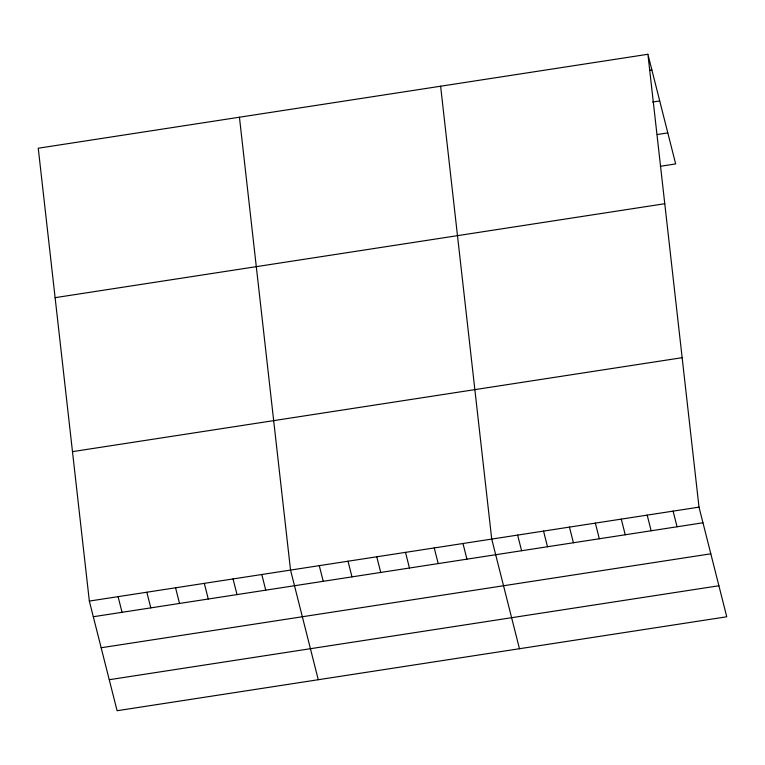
<?xml version="1.0" encoding="UTF-8"?>
<svg xmlns="http://www.w3.org/2000/svg" width="765" height="765" viewBox="0 0 765 765"><rect width="100%" height="100%" fill="white"/><g stroke="black" fill="none" stroke-linecap="round" stroke-linejoin="round"><path stroke-width="1.15" d="M647.907 54.277L38.25 148.219L89.342 601.08L117.093 710.723L726.75 616.781L699.009 507.138L647.907 54.277L675.658 163.92L660.348 166.282M649.514 70.294L651.876 69.931M652.65 102.032L659.717 100.951M657.202 134.535L667.807 132.9M55.109 297.661L664.775 203.72M72.484 451.637L682.141 357.685M89.342 601.08L699.009 507.138M93.311 616.733L702.968 522.791M101.152 647.754L710.819 553.803M109.242 679.712L718.899 585.76M673.095 511.125L677.054 526.779M647.18 515.122L651.149 530.776M621.276 519.11L625.235 534.764M595.361 523.107L599.32 538.761M569.456 527.095L573.415 542.758M543.542 531.092L547.501 546.745M517.628 535.079L521.596 550.743M519.464 648.72L491.723 539.076L440.621 86.216M462.978 543.504L466.937 559.158M434.243 547.931L438.202 563.585M405.498 552.359L409.457 568.022M376.753 556.786L380.721 572.45M348.018 561.223L351.976 576.877M319.273 565.651L323.232 581.304M318.278 679.722L290.537 570.078L239.435 117.217M261.793 574.505L265.751 590.159M233.048 578.933L237.016 594.596M204.312 583.36L208.271 599.024M175.567 587.797L179.526 603.451M146.832 592.225L150.791 607.879M118.087 596.652L122.046 612.306"/></g></svg>
